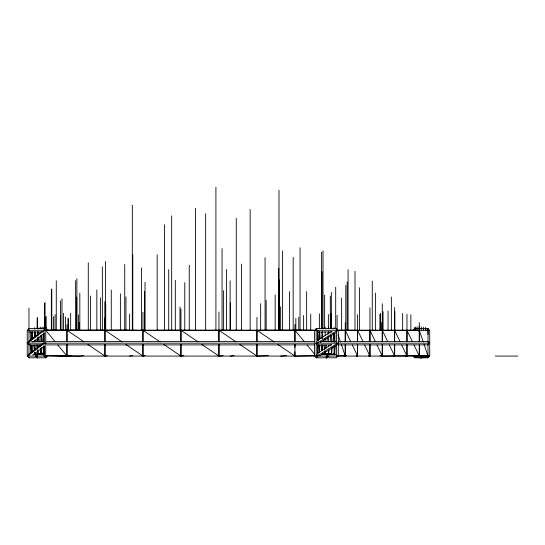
<?xml version="1.0" encoding="UTF-8"?>
<svg xmlns="http://www.w3.org/2000/svg" width="545" height="545" viewBox="0 0 545 545"><rect width="100%" height="100%" fill="white"/><g stroke="black" fill="none" stroke-linecap="round" stroke-linejoin="round"><path stroke-width="0.82" d="M27.257 330.27L27.25 356.076L429.719 356.076L429.719 330.27L27.632 330.27L28.974 328.553L46.175 328.553L47.388 330.27M28.974 355.265L28.974 343.977M28.974 342.369L28.974 330.27M30.69 353.657L30.69 344.787M30.69 340.754L30.697 331.885M34.866 354.345L34.866 352.683M34.866 350.197L34.873 345.217M34.873 341.892L34.873 340.237L34.873 341.892M41.134 353.024L41.141 348.153L41.141 353.834M43.77 346.545L43.77 353.869L43.777 346.545M43.995 356.076L44.002 343.977M44.002 343.173L44.002 330.27M45.719 356.076L46.121 355.442L45.726 356.076L45.794 327.272M71.279 355.613L66.974 356.076L66.967 344.61L66.974 356.076L51.966 355.619M68.486 318.88L68.486 330.27L66.967 330.27L66.967 341.742L66.974 324.636M100.58 330.304L105.723 330.284L104.96 330.27L104.96 341.742L104.967 317.749M141.441 330.331L145.038 330.311L142.954 330.27L142.954 341.742L142.96 312.251M205.138 330.365L180.954 330.27L180.947 341.742L180.954 308.995M241.435 330.331L218.947 330.27L218.947 341.742L218.947 312.006M275.157 330.304L256.94 330.27L256.94 341.742L256.94 317.449M294.934 351.777L294.934 356.076L314.56 355.606M294.934 347.472L294.934 344.61L294.934 356.076L277.834 344.46M303.62 330.284L294.934 330.27L294.934 341.742L294.934 324.479M428.002 334.576L428.002 330.27M420.89 357.758L416.768 356.934L416.802 355.776M43.832 353.862L44.322 346.545M419.507 356.069L419.568 355.313M421.231 357.779L421.285 357.023L422.43 355.885M326.169 357.779L326.598 354.366L322.729 353.882M334.16 354.836L334.998 346.368M41.229 353.834L41.931 347.335M42.544 341.647L43.423 333.52M331.476 354.509L332.191 347.826M332.818 341.974L333.717 333.615M36.999 355.504L37.121 354.373L44.383 353.364M328.608 354.257L329.085 350.122M330.045 341.851L330.808 335.236M325.242 354.114L325.576 351.648M326.033 348.357L326.482 345.074M326.932 341.783L327.497 337.675M327.947 334.385L328.281 331.919M326.291 357.793L326.884 356.076L326.482 354.359L322.477 354.114M418.846 331.632L419.316 330.27L336.708 330.318M416.768 356.934L417.184 355.851M37.346 357.793L36.004 356.076L37.884 353.146L36.74 354.27M46.202 357.159L47.115 355.442M315.248 330.27L316.175 328.553L336.592 328.553L337.519 330.27L336.899 331.421M316.488 344.317L317.101 343.173L337.519 330.27L335.911 328.751M337.519 356.076L336.592 357.793L316.175 357.793L317.108 356.076L337.519 343.173L336.899 344.317M45.603 357.595L47.388 356.076L46.168 357.793L28.967 357.793L27.625 356.076L28.504 354.522L42.571 343.691M44.377 330.27L45.255 328.724L47.068 330.27L45.726 328.553L44.377 330.27L27.632 343.173L28.524 344.317M329.064 355.994L327.525 356.076L326.435 357.793L327.313 356.076L326.387 354.352M27.754 330.27L28.974 328.553M326.469 357.786L327.77 356.076L326.298 354.359L328.431 353.378L329.568 354.516M426.66 330.27L428.002 328.553L429.337 330.27M428.002 357.793L429.337 356.076L427.444 357.547L426.66 356.076L428.002 357.793L414.459 357.793L413.117 356.076M28.837 344.208L27.632 343.173L28.974 341.456L27.25 343.173L28.401 344.317M29.437 357.622L27.625 356.076L28.974 354.352M47.061 356.076L45.719 357.793L44.377 356.076M420.243 356.648L421.258 357.793L425.645 357.472L427.11 355.756M34.321 354.073L37.38 354.359L35.82 356.076L37.312 357.793L35.684 356.076L37.387 354.359L34.907 353.467M326.469 357.779L327.497 356.641M418.049 355.783L418.867 356.9L419.957 355.783M337.151 344.317L338.268 343.173M338.281 341.456L428.002 341.456L429.678 343.173L428.002 344.896L338.281 344.896M36.202 355.497L37.346 354.373M415.011 328.798L413.117 330.27L414.452 328.553L428.002 328.553M29.178 341.109L41.236 331.816M32.789 342.144L44.179 333.37M27.625 356.076L44.377 343.173L27.632 343.173M32.789 355.047L44.179 346.273M221.542 330.645L222.053 330.27L222.053 248.568M317.606 340.318L331.687 331.421M320.378 342.471L335.863 332.682M317.606 353.221L331.687 344.324M319.67 355.817L335.863 345.584M37.135 354.393L40.929 352.969M408.171 355.653L406.972 356.076L404.751 355.572L406.972 356.076L406.972 344.603L406.986 356.076L401.685 345.019M214.88 330.529L218.538 330.556M145.236 355.551L142.96 356.076L125.861 344.46M37.006 354.393L43.43 352.996L43.982 354.121M179.979 356.076L182.132 355.619M344.168 330.597L345.803 330.27L345.803 285.41M107.345 355.66L104.967 356.076L87.868 344.46M277.303 330.508L278.761 330.27L278.761 268.242M183.794 355.626L180.954 356.076L163.854 344.46M129.649 356.076L132.694 355.613M263.017 330.556L265.074 330.27L265.074 257.526M230.317 356.076L234.064 355.572M276.765 330.556L278.986 330.27L278.986 190.164M193.032 330.57L198.135 330.536M238.976 330.543L241.442 330.27L241.442 264.107M223.116 355.687L218.947 356.076L201.848 344.46M275.934 330.556L278.986 330.27L271.076 330.549M83.555 355.694L79.311 356.076L46.591 355.626M233.928 330.474L236.278 330.27L236.278 218.375M278.856 330.311L280.655 330.27L280.655 306.767M278.958 330.304L315.105 330.29M212.502 330.536L215.909 330.27L215.909 187.208M278.808 330.318L286.956 330.345M280.655 356.076L286.445 355.64M296.718 330.515L300.043 330.27L300.043 247.757M44.445 353.841L37.264 354.359L36.352 356.076L37.428 357.793M420.468 356.021L424.119 355.756L425.645 357.472M278.679 330.536L282.603 330.27L282.603 251M245.379 330.549L250.148 330.27L250.148 209.437M334.031 353.964L326.332 354.352L327.525 356.076M268.467 355.613L256.94 356.076L239.841 344.46M336.919 355.899L346.552 355.613M381.323 356.076L414.806 355.687M68.486 330.277L65.441 330.284M70.666 330.284L79.304 330.27L79.311 322.654M379.899 314.417L379.899 330.27L381.323 330.27L381.323 322.504M157.171 330.338L179.979 330.27L179.979 307.005M210.779 330.365L230.317 330.27L230.317 302.863M265.068 330.338L310.718 330.284M111.269 330.311L129.642 330.27L129.649 314.056M44.574 330.27L316.086 330.345M28.974 331.994L42.374 331.994M317.878 331.994L332.334 331.994M31.487 341.456L44.043 341.456M46.57 341.456L314.472 341.456M320.426 341.456L335.74 341.456M44.574 343.173L429.678 343.173M28.974 344.896L41.536 344.896M46.57 344.896L314.472 344.896M317.878 344.896L331.489 344.896M33.156 354.352L44.043 354.352M321.278 354.352L335.74 354.352M495.31 356.076L517.75 356.076M44.574 356.076L47.435 356.076M337.089 330.277L354.993 330.297M383.053 330.284L379.899 330.277M46.291 330.277L78.644 330.297M88.869 330.297L138.335 330.345M46.38 330.284L126.794 330.338M47.517 330.29L48.13 330.29M51.802 330.29L52.62 330.29M140.228 330.549L132.319 330.27L132.319 205.206M415.351 355.783L413.75 355.687L414.745 357.404L421.162 357.793L420.502 356.648M167.69 330.474L164.529 330.27L164.529 224.738M423.976 355.64L425.618 355.756L419.316 356.076L416.503 355.619L419.316 356.076L419.316 344.603L419.316 356.076L414.03 345.019M174.277 330.474L171.668 330.27L171.668 215.813M161.088 330.57L157.171 330.27L157.171 254.794M135.344 330.536L132.319 330.27L134.799 330.57M135.562 330.515L132.782 330.27L132.782 254.726M143.928 330.508L141.441 330.27L141.441 267.888M127.796 330.57L124.73 330.27L124.73 264.468M416.707 355.599L419.071 355.885M426.408 355.865L428.002 356.076L428.002 343.977M90.49 330.597L88.283 330.27L88.283 262.772M170.367 330.556L168.725 330.27L168.725 269.632M112.795 330.59L111.269 330.27L111.269 290.015M103.686 330.556L102.358 330.27L102.358 266.703M146.51 330.604L145.038 330.27L145.038 282.187M102.065 330.631L100.58 330.27L100.58 297.747M106.575 330.543L105.451 330.27L105.451 261.409M196.432 330.529L195.41 330.27L195.41 208.313M323.137 353.46L326.68 354.393M368.44 355.653L369.96 356.076L369.953 344.61L369.953 356.076L368.427 355.653M418.867 356.9L421.026 357.752L415.522 357.118L415.127 355.408M368.883 355.599L369.953 356.076L364.659 345.019M381.575 355.667L382.29 356.076L382.297 344.61L382.29 356.076L380.015 355.524L382.304 356.076L377.004 345.019M356.805 355.592L357.609 356.076L357.609 344.603L357.615 356.076L356.096 355.687L357.609 356.076L352.315 345.019M256.94 330.27L274.033 341.885M218.947 330.27L236.04 341.885M180.954 330.27L198.046 341.885M142.96 330.27L160.053 341.885M104.967 330.27L122.06 341.885M66.974 330.27L84.066 341.885M189.769 330.692L189.251 330.27L189.251 265.231M326.475 354.393L325.222 353.255L326.271 354.379M420.141 355.885L421.285 357.023M327.443 355.51L326.305 354.373L331.299 353.63L332.28 354.775M421.776 355.504L423.451 357.22L421.271 357.786L420.338 356.648M394.13 355.531L394.635 356.076L394.635 344.61L394.635 356.076L393.143 355.694L394.648 356.076L389.341 345.019M344.985 355.762L345.264 356.076L345.264 344.603L345.271 356.076L342.819 355.592L345.264 356.076L341.32 344.345M294.934 330.27L304.035 341.334M307.073 345.019L314.663 354.23M46.734 331.503L54.827 341.334M57.865 345.019L66.974 356.076M27.754 356.076L28.967 357.793M316.175 328.553L317.101 330.27M316.488 354.924L317.108 356.076L316.856 357.595L315.248 356.076L316.175 357.793M412.265 341.334L406.972 330.27L406.972 341.742L406.972 314.247M399.921 341.334L394.635 330.27L394.635 341.742L394.635 307.482M387.584 341.334L382.29 330.27L382.29 341.742L382.29 303.749M375.239 341.334L369.953 330.27L369.946 341.742L369.953 307.816M362.895 341.334L357.609 330.27L357.602 341.742L357.609 314.669M350.558 341.334L345.264 330.27L345.264 341.742L345.264 322.858M37.149 356.641L37.564 357.779M423.267 342.001L419.316 330.27L419.316 341.742L419.316 322.626M424.051 344.345L428.002 356.076M338.166 334.964L340.536 342.001M38.109 331.898L38.436 334.337M38.756 336.776L39.41 341.647M39.84 344.896L40.057 346.525M40.276 348.146L41.032 353.834M35.078 331.912L35.677 336.824M36.079 340.1L36.283 341.742M36.685 345.019L37.087 348.296M37.387 350.748L37.789 354.025M322.333 331.919L322.933 336.851M323.335 340.141L323.532 341.783M323.928 345.074L324.527 350.006M324.827 352.472L325.031 354.114M30.786 345.455L31.596 352.199M32.189 331.932L32.959 338.574M33.722 345.217L34.301 350.197M34.587 352.683L34.778 354.345M319.602 331.919L320.324 338.5M321.046 345.08L321.591 350.019M317.708 331.932L318.321 340.243M318.689 345.223L319.234 352.704M319.418 350.21L319.418 345.223L319.418 352.704M428.002 328.853L428.002 342.369M425.618 327.354L425.618 330.27M423.411 327.184L423.411 330.27M421.285 326.905L421.285 330.27M419.071 326.693L419.071 330.27M417.102 326.823L417.102 330.27M415.706 327.075L415.706 330.27M414.806 327.225L414.806 330.27M410.862 314.663L410.862 330.27M402.653 313.443L402.653 330.27M394.812 311.849L394.812 330.27M391.371 297.011L391.371 330.27M388.054 311.038L388.054 330.27M383.06 311.699L383.06 330.27M380.499 313.225L380.499 330.27M375.376 293.081L375.376 330.27M372.269 281.036L372.269 330.27M359.4 287.706L359.4 330.27M354.999 271.328L354.999 330.27M348.071 269.707L348.071 330.27M347.145 281.969L347.145 330.27M341.626 298.108L341.626 330.27M338.309 330.27L338.309 356.076M337.096 315.283L337.096 330.27M336.592 328.88L336.592 356.076M335.693 287.201L335.693 328.581M334.868 333.499L334.868 342.369M334.868 345.591L334.868 354.461M334.078 327.416L334.078 328.846M334.078 333.663L334.078 342.131M334.078 346.368L334.078 354.836M331.319 292.284L331.387 328.785M331.387 335.284L331.38 341.974M331.387 347.826L331.387 354.509M330.985 313.763L330.985 328.621M330.318 296.112L330.318 328.608M328.512 327.109L328.512 328.69M328.512 331.925L328.506 333.581M328.512 336.885L328.506 341.851M328.512 345.155L328.506 346.811M328.512 350.122L328.506 354.257M328.369 314.54L328.369 328.615M325.127 327.143L325.127 328.71M325.127 331.919L325.127 335.209M325.127 338.493L325.127 341.783M325.127 345.074L325.127 348.357M325.127 351.648L325.127 354.114M324.656 295.09L324.656 328.594M323.008 250.891L323.008 328.581M322.136 327.416L322.136 328.846M321.993 271.642L321.993 328.574M321.625 252.062L321.625 328.574M319.418 331.932L319.418 339.412M319.35 313.77L319.35 328.621M317.892 330.27L317.899 342.369M317.899 343.977L317.899 355.265M317.585 331.959L317.578 340.38M317.585 345.435L317.585 353.855M316.175 329.187L316.175 356.076M314.451 330.27L314.458 342.369M314.458 343.977L314.458 356.076M310.725 314.022L310.725 330.27M306.644 291.63L306.644 330.27M303.62 315.439L303.62 330.27M298.769 317.217L298.769 330.27M295.84 318.416L295.84 330.27M293.176 257.376L293.176 330.27M289.402 291.623L289.402 330.27M279.06 279.612L279.06 330.27M275.157 294.947L275.157 330.27M266.171 300.227L266.171 330.27M260.646 303.681L260.646 330.27M230.119 280.804L230.119 330.27M226.516 269.455L226.516 330.27M223.62 290.649L223.62 330.27M205.656 213.715L205.656 330.27M184.775 282.712L184.775 330.27M175.299 280.28L175.299 330.27M144.623 291.323L144.623 330.27M125.956 296.896L125.956 330.27M120.384 293.728L120.384 330.27M105.723 304.478L105.723 330.27M104.831 301.671L104.831 330.27M96.84 289.845L96.84 330.27M90.606 296.051L90.606 330.27M79.829 293.23L79.829 330.27M78.507 314.881L78.507 330.27M76.879 278.659L76.879 330.27M76.729 297.141L76.729 330.27M75.639 280.586L75.591 330.27M70.666 313.157L70.666 330.27M67.975 318.062L67.975 330.27M65.441 316.918L65.441 330.27M63.479 313.252L63.479 330.27M61.987 298.735L61.987 330.27M60.563 300.745L60.563 330.27M60.379 316.229L60.379 330.27M56.278 280.777L56.278 330.27M55.045 314.588L55.045 330.27M53.396 316.502L53.396 330.27M51.795 288.898L51.795 330.27M51.353 289.831L51.353 330.27M46.175 316.311L46.175 330.27L46.127 328.049M45.385 317.415L45.385 328.662M45.058 302.393L45.058 328.581M44.676 327.15L44.676 328.71M44.506 303.504L44.506 328.601M43.777 327.681L43.777 328.976M42.857 326.98L42.857 328.628M41.141 327.518L41.141 328.894M40.146 327.02L40.146 328.649M37.891 327.606L37.891 328.942M37.462 317.49L37.462 328.676M37.332 327.361L37.332 328.819M37.142 318.123L37.142 328.655M34.873 345.217L34.873 350.197M34.873 352.683L34.873 354.345M34.628 327.668L34.628 328.969M28.974 308.116L28.974 329.521M31.992 345.455L31.992 352.199L31.998 345.455M31.998 331.959L31.992 339.549L31.998 331.959M34.873 331.932L34.873 336.912L34.873 331.932M37.884 349.931L37.884 354.025L37.891 349.931M37.891 345.019L37.891 347.472L37.891 345.019M37.891 337.648L37.891 341.742L37.891 337.641M37.891 331.912L37.891 335.189L37.891 331.912M41.141 335.148L41.141 341.647L41.141 335.148M43.777 333.526L43.77 341.661L43.777 333.526M104.96 344.61L104.96 356.076L104.967 344.603M142.954 344.61L142.954 356.076L142.96 344.603M180.947 344.61L180.947 356.076L180.954 344.603M218.94 344.61L218.94 356.076L218.947 344.603M256.94 344.61L256.933 356.076L256.94 344.603M322.129 338.5L322.129 331.919L322.136 338.5M322.136 350.019L322.136 345.08L322.136 350.019"/></g></svg>
